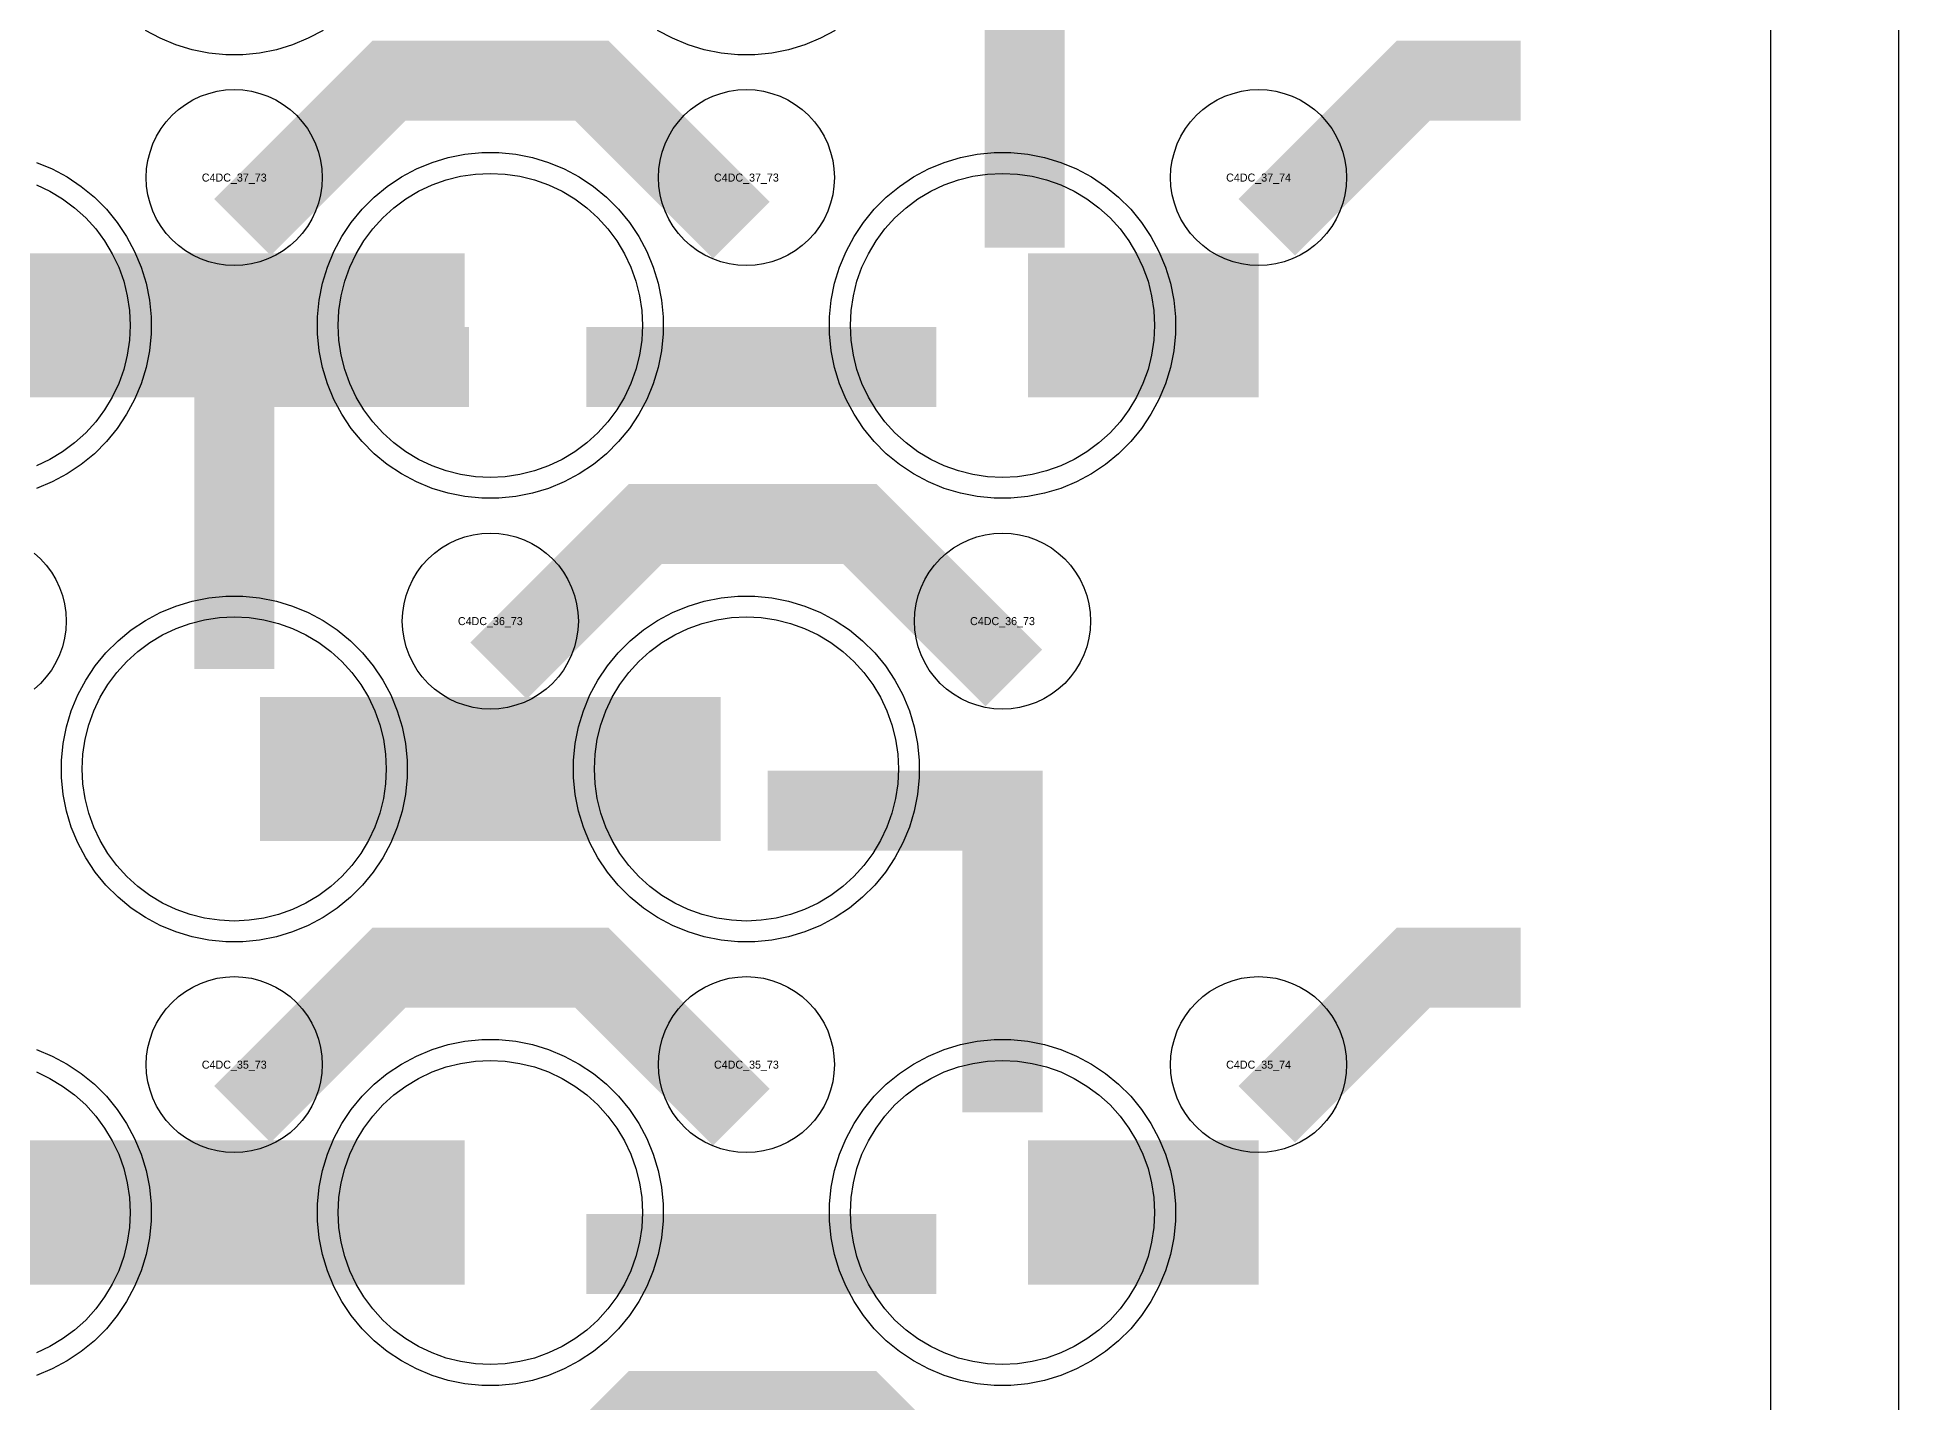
# Model space of a CAD drawing. Extents: x -11880 to 11880, y -14992 to 14992.
# Drawn here: x 11298 to 11880, y -10049 to -9623 of the extents above; entities that cross this region are included whole.
import ezdxf
from ezdxf.enums import TextEntityAlignment as Align

# ---------------------------------------------------------------- set-up
doc = ezdxf.new("R2010")
doc.units = 0
doc.header["$MEASUREMENT"] = 0
for name, color, linetype in [('GDS_775_DT_237', 138, 'CONTINUOUS'), ('OUTLINE', 30, 'CONTINUOUS'), ('RDL1_FS', 34, 'CONTINUOUS'), ('RDL_BS', 160, 'CONTINUOUS')]:
    doc.layers.add(name, color=color, linetype=linetype)

msp = doc.modelspace()

# ---------------------------------------------------------------- linework, layer by layer
at = {"layer": 'OUTLINE'}
for points in [[(-11880, -14992.5), (11880, -14992.5), (11880, 14992.5), (-11880, 14992.5)], [(-11840, -14952.5), (11840, -14952.5), (11840, 14952.5), (-11840, 14952.5)]]:
    msp.add_lwpolyline(points, close=True, dxfattribs=at)
at = {"layer": 'RDL1_FS', "color": 241, "true_color": 0xf7abae}
for points in [[(11440, -9760.204), (11435.343, -9759.975), (11430.732, -9759.291), (11426.209, -9758.159), (11421.819, -9756.587), (11417.605, -9754.595), (11413.605, -9752.197), (11409.86, -9749.419), (11406.406, -9746.289), (11403.276, -9742.835), (11400.498, -9739.09), (11398.1, -9735.09), (11396.108, -9730.876), (11394.536, -9726.486), (11393.404, -9721.963), (11392.72, -9717.352), (11392.491, -9712.695), (11392.72, -9708.038), (11393.404, -9703.427), (11394.536, -9698.904), (11396.108, -9694.514), (11398.1, -9690.3), (11400.498, -9686.3), (11403.276, -9682.555), (11406.406, -9679.101), (11409.86, -9675.971), (11413.605, -9673.193), (11417.605, -9670.795), (11421.819, -9668.803), (11426.209, -9667.231), (11430.732, -9666.099), (11435.343, -9665.415), (11440, -9665.186), (11444.657, -9665.415), (11449.268, -9666.099), (11453.791, -9667.231), (11458.181, -9668.803), (11462.395, -9670.795), (11466.395, -9673.193), (11470.14, -9675.971), (11473.594, -9679.101), (11476.724, -9682.555), (11479.502, -9686.3), (11481.9, -9690.3), (11483.892, -9694.514), (11485.464, -9698.904), (11486.596, -9703.427), (11487.28, -9708.038), (11487.509, -9712.695), (11487.28, -9717.352), (11486.596, -9721.963), (11485.464, -9726.486), (11483.892, -9730.876), (11481.9, -9735.09), (11479.502, -9739.09), (11476.724, -9742.835), (11473.594, -9746.289), (11470.14, -9749.419), (11466.395, -9752.197), (11462.395, -9754.595), (11458.181, -9756.587), (11453.791, -9758.159), (11449.268, -9759.291), (11444.657, -9759.975)], [(11600, -9760.204), (11595.343, -9759.975), (11590.732, -9759.291), (11586.209, -9758.159), (11581.819, -9756.587), (11577.605, -9754.595), (11573.605, -9752.197), (11569.86, -9749.419), (11566.406, -9746.289), (11563.276, -9742.835), (11560.498, -9739.09), (11558.1, -9735.09), (11556.108, -9730.876), (11554.536, -9726.486), (11553.404, -9721.963), (11552.72, -9717.352), (11552.491, -9712.695), (11552.72, -9708.038), (11553.404, -9703.427), (11554.536, -9698.904), (11556.108, -9694.514), (11558.1, -9690.3), (11560.498, -9686.3), (11563.276, -9682.555), (11566.406, -9679.101), (11569.86, -9675.971), (11573.605, -9673.193), (11577.605, -9670.795), (11581.819, -9668.803), (11586.209, -9667.231), (11590.732, -9666.099), (11595.343, -9665.415), (11600, -9665.186), (11604.657, -9665.415), (11609.268, -9666.099), (11613.791, -9667.231), (11618.181, -9668.803), (11622.395, -9670.795), (11626.395, -9673.193), (11630.14, -9675.971), (11633.594, -9679.101), (11636.724, -9682.555), (11639.502, -9686.3), (11641.9, -9690.3), (11643.892, -9694.514), (11645.464, -9698.904), (11646.596, -9703.427), (11647.28, -9708.038), (11647.509, -9712.695), (11647.28, -9717.352), (11646.596, -9721.963), (11645.464, -9726.486), (11643.892, -9730.876), (11641.9, -9735.09), (11639.502, -9739.09), (11636.724, -9742.835), (11633.594, -9746.289), (11630.14, -9749.419), (11626.395, -9752.197), (11622.395, -9754.595), (11618.181, -9756.587), (11613.791, -9758.159), (11609.268, -9759.291), (11604.657, -9759.975)], [(11360, -9898.769), (11355.343, -9898.54), (11350.732, -9897.856), (11346.209, -9896.724), (11341.819, -9895.152), (11337.605, -9893.16), (11333.605, -9890.762), (11329.86, -9887.984), (11326.406, -9884.854), (11323.276, -9881.4), (11320.498, -9877.655), (11318.1, -9873.655), (11316.108, -9869.441), (11314.536, -9865.051), (11313.404, -9860.528), (11312.72, -9855.917), (11312.491, -9851.26), (11312.72, -9846.603), (11313.404, -9841.992), (11314.536, -9837.469), (11316.108, -9833.079), (11318.1, -9828.865), (11320.498, -9824.865), (11323.276, -9821.12), (11326.406, -9817.666), (11329.86, -9814.536), (11333.605, -9811.758), (11337.605, -9809.36), (11341.819, -9807.368), (11346.209, -9805.796), (11350.732, -9804.664), (11355.343, -9803.98), (11360, -9803.751), (11364.657, -9803.98), (11369.268, -9804.664), (11373.791, -9805.796), (11378.181, -9807.368), (11382.395, -9809.36), (11386.395, -9811.758), (11390.14, -9814.536), (11393.594, -9817.666), (11396.724, -9821.12), (11399.502, -9824.865), (11401.9, -9828.865), (11403.892, -9833.079), (11405.464, -9837.469), (11406.596, -9841.992), (11407.28, -9846.603), (11407.509, -9851.26), (11407.28, -9855.917), (11406.596, -9860.528), (11405.464, -9865.051), (11403.892, -9869.441), (11401.9, -9873.655), (11399.502, -9877.655), (11396.724, -9881.4), (11393.594, -9884.854), (11390.14, -9887.984), (11386.395, -9890.762), (11382.395, -9893.16), (11378.181, -9895.152), (11373.791, -9896.724), (11369.268, -9897.856), (11364.657, -9898.54)], [(11520, -9898.769), (11515.343, -9898.54), (11510.732, -9897.856), (11506.209, -9896.724), (11501.819, -9895.152), (11497.605, -9893.16), (11493.605, -9890.762), (11489.86, -9887.984), (11486.406, -9884.854), (11483.276, -9881.4), (11480.498, -9877.655), (11478.1, -9873.655), (11476.108, -9869.441), (11474.536, -9865.051), (11473.404, -9860.528), (11472.72, -9855.917), (11472.491, -9851.26), (11472.72, -9846.603), (11473.404, -9841.992), (11474.536, -9837.469), (11476.108, -9833.079), (11478.1, -9828.865), (11480.498, -9824.865), (11483.276, -9821.12), (11486.406, -9817.666), (11489.86, -9814.536), (11493.605, -9811.758), (11497.605, -9809.36), (11501.819, -9807.368), (11506.209, -9805.796), (11510.732, -9804.664), (11515.343, -9803.98), (11520, -9803.751), (11524.657, -9803.98), (11529.268, -9804.664), (11533.791, -9805.796), (11538.181, -9807.368), (11542.395, -9809.36), (11546.395, -9811.758), (11550.14, -9814.536), (11553.594, -9817.666), (11556.724, -9821.12), (11559.502, -9824.865), (11561.9, -9828.865), (11563.892, -9833.079), (11565.464, -9837.469), (11566.596, -9841.992), (11567.28, -9846.603), (11567.509, -9851.26), (11567.28, -9855.917), (11566.596, -9860.528), (11565.464, -9865.051), (11563.892, -9869.441), (11561.9, -9873.655), (11559.502, -9877.655), (11556.724, -9881.4), (11553.594, -9884.854), (11550.14, -9887.984), (11546.395, -9890.762), (11542.395, -9893.16), (11538.181, -9895.152), (11533.791, -9896.724), (11529.268, -9897.856), (11524.657, -9898.54)], [(11440, -10037.329), (11435.343, -10037.1), (11430.732, -10036.416), (11426.209, -10035.284), (11421.819, -10033.712), (11417.605, -10031.72), (11413.605, -10029.322), (11409.86, -10026.544), (11406.406, -10023.414), (11403.276, -10019.96), (11400.498, -10016.215), (11398.1, -10012.215), (11396.108, -10008.001), (11394.536, -10003.611), (11393.404, -9999.088), (11392.72, -9994.477), (11392.491, -9989.82), (11392.72, -9985.163), (11393.404, -9980.552), (11394.536, -9976.029), (11396.108, -9971.639), (11398.1, -9967.425), (11400.498, -9963.425), (11403.276, -9959.68), (11406.406, -9956.226), (11409.86, -9953.096), (11413.605, -9950.318), (11417.605, -9947.92), (11421.819, -9945.928), (11426.209, -9944.356), (11430.732, -9943.224), (11435.343, -9942.54), (11440, -9942.311), (11444.657, -9942.54), (11449.268, -9943.224), (11453.791, -9944.356), (11458.181, -9945.928), (11462.395, -9947.92), (11466.395, -9950.318), (11470.14, -9953.096), (11473.594, -9956.226), (11476.724, -9959.68), (11479.502, -9963.425), (11481.9, -9967.425), (11483.892, -9971.639), (11485.464, -9976.029), (11486.596, -9980.552), (11487.28, -9985.163), (11487.509, -9989.82), (11487.28, -9994.477), (11486.596, -9999.088), (11485.464, -10003.611), (11483.892, -10008.001), (11481.9, -10012.215), (11479.502, -10016.215), (11476.724, -10019.96), (11473.594, -10023.414), (11470.14, -10026.544), (11466.395, -10029.322), (11462.395, -10031.72), (11458.181, -10033.712), (11453.791, -10035.284), (11449.268, -10036.416), (11444.657, -10037.1)], [(11600, -10037.329), (11595.343, -10037.1), (11590.732, -10036.416), (11586.209, -10035.284), (11581.819, -10033.712), (11577.605, -10031.72), (11573.605, -10029.322), (11569.86, -10026.544), (11566.406, -10023.414), (11563.276, -10019.96), (11560.498, -10016.215), (11558.1, -10012.215), (11556.108, -10008.001), (11554.536, -10003.611), (11553.404, -9999.088), (11552.72, -9994.477), (11552.491, -9989.82), (11552.72, -9985.163), (11553.404, -9980.552), (11554.536, -9976.029), (11556.108, -9971.639), (11558.1, -9967.425), (11560.498, -9963.425), (11563.276, -9959.68), (11566.406, -9956.226), (11569.86, -9953.096), (11573.605, -9950.318), (11577.605, -9947.92), (11581.819, -9945.928), (11586.209, -9944.356), (11590.732, -9943.224), (11595.343, -9942.54), (11600, -9942.311), (11604.657, -9942.54), (11609.268, -9943.224), (11613.791, -9944.356), (11618.181, -9945.928), (11622.395, -9947.92), (11626.395, -9950.318), (11630.14, -9953.096), (11633.594, -9956.226), (11636.724, -9959.68), (11639.502, -9963.425), (11641.9, -9967.425), (11643.892, -9971.639), (11645.464, -9976.029), (11646.596, -9980.552), (11647.28, -9985.163), (11647.509, -9989.82), (11647.28, -9994.477), (11646.596, -9999.088), (11645.464, -10003.611), (11643.892, -10008.001), (11641.9, -10012.215), (11639.502, -10016.215), (11636.724, -10019.96), (11633.594, -10023.414), (11630.14, -10026.544), (11626.395, -10029.322), (11622.395, -10031.72), (11618.181, -10033.712), (11613.791, -10035.284), (11609.268, -10036.416), (11604.657, -10037.1)]]:
    msp.add_lwpolyline(points, close=True, dxfattribs=at)
for points in [[(11298.181, -9668.803), (11302.395, -9670.795), (11306.395, -9673.193), (11310.14, -9675.971), (11313.594, -9679.101), (11316.724, -9682.555), (11319.502, -9686.3), (11321.9, -9690.3), (11323.892, -9694.514), (11325.464, -9698.904), (11326.596, -9703.427), (11327.28, -9708.038), (11327.509, -9712.695), (11327.28, -9717.352), (11326.596, -9721.963), (11325.464, -9726.486), (11323.892, -9730.876), (11321.9, -9735.09), (11319.502, -9739.09), (11316.724, -9742.835), (11313.594, -9746.289), (11310.14, -9749.419), (11306.395, -9752.197), (11302.395, -9754.595), (11298.181, -9756.587)], [(11298.181, -9945.928), (11302.395, -9947.92), (11306.395, -9950.318), (11310.14, -9953.096), (11313.594, -9956.226), (11316.724, -9959.68), (11319.502, -9963.425), (11321.9, -9967.425), (11323.892, -9971.639), (11325.464, -9976.029), (11326.596, -9980.552), (11327.28, -9985.163), (11327.509, -9989.82), (11327.28, -9994.477), (11326.596, -9999.088), (11325.464, -10003.611), (11323.892, -10008.001), (11321.9, -10012.215), (11319.502, -10016.215), (11316.724, -10019.96), (11313.594, -10023.414), (11310.14, -10026.544), (11306.395, -10029.322), (11302.395, -10031.72), (11298.181, -10033.712)]]:
    msp.add_lwpolyline(points, dxfattribs=at)
for points in [[(11288.002, -9712.695, 45, 45, 0), (11360.002, -9712.695, 45, 45, 0)], [(11360.002, -9712.695, 45, 45, 0), (11432.002, -9712.695, 45, 45, 0)], [(11608.002, -9712.695, 45, 45, 0), (11680.002, -9712.695, 45, 45, 0)], [(11368.002, -9851.26, 45, 45, 0), (11440.002, -9851.26, 45, 45, 0)], [(11440.002, -9851.26, 45, 45, 0), (11512.002, -9851.26, 45, 45, 0)], [(11288.002, -9989.82, 45, 45, 0), (11360.002, -9989.82, 45, 45, 0)], [(11360.002, -9989.82, 45, 45, 0), (11432.002, -9989.82, 45, 45, 0)], [(11608.002, -9989.82, 45, 45, 0), (11680.002, -9989.82, 45, 45, 0)]]:
    msp.add_lwpolyline(points, format="xyseb", dxfattribs=at)
at = {"layer": 'RDL_BS', "color": 241, "true_color": 0xf7abae}
for points in [[(11606.951, -9688.379, 25, 25, 0), (11606.951, -9581.602, 25, 25, 0)], [(11606.951, -9688.379, 25, 25, 0), (11606.951, -9581.602, 25, 25, 0)], [(11360, -9819.99, 25, 25, 0), (11360, -9713.213, 25, 25, 0)], [(11360, -9819.99, 25, 25, 0), (11360, -9713.213, 25, 25, 0)], [(11347.5, -9725.713, 25, 25, 0), (11412.167, -9725.713, 25, 25, 0)], [(11347.5, -9725.713, 25, 25, 0), (11433.333, -9725.713, 25, 25, 0)], [(11470.016, -9725.708, 25, 25, 0), (11579.281, -9725.708, 25, 25, 0)], [(11600, -9958.555, 25, 25, 0), (11600, -9851.778, 25, 25, 0)], [(11600, -9958.555, 25, 25, 0), (11600, -9851.778, 25, 25, 0)], [(11612.5, -9864.278, 25, 25, 0), (11526.667, -9864.278, 25, 25, 0)], [(11612.5, -9864.278, 25, 25, 0), (11547.833, -9864.278, 25, 25, 0)], [(11470.016, -10002.833, 25, 25, 0), (11579.281, -10002.833, 25, 25, 0)]]:
    msp.add_lwpolyline(points, format="xyseb", dxfattribs=at)
for points in [[(11387.777, -9620.513), (11383.115, -9623.005), (11378.205, -9625.036), (11373.165, -9626.567), (11367.938, -9627.613), (11362.644, -9628.13), (11357.356, -9628.13), (11352.062, -9627.613), (11346.835, -9626.567), (11341.795, -9625.036), (11336.885, -9623.005), (11332.223, -9620.513)], [(11547.777, -9620.513), (11543.115, -9623.005), (11538.205, -9625.036), (11533.165, -9626.567), (11527.938, -9627.613), (11522.644, -9628.13), (11517.356, -9628.13), (11512.062, -9627.613), (11506.835, -9626.567), (11501.795, -9625.036), (11496.885, -9623.005), (11492.223, -9620.513)], [(11298.205, -9661.789), (11303.115, -9663.82), (11307.777, -9666.312), (11312.191, -9669.259), (11316.292, -9672.621), (11320.074, -9676.403), (11323.436, -9680.504), (11326.383, -9684.918), (11328.875, -9689.58), (11330.906, -9694.49), (11332.437, -9699.53), (11333.483, -9704.757), (11334, -9710.051), (11334, -9715.339), (11333.483, -9720.633), (11332.437, -9725.86), (11330.906, -9730.9), (11328.875, -9735.81), (11326.383, -9740.472), (11323.436, -9744.886), (11320.074, -9748.987), (11316.292, -9752.769), (11312.191, -9756.131), (11307.777, -9759.078), (11303.115, -9761.57), (11298.205, -9763.601)], [(11298.205, -9938.914), (11303.115, -9940.945), (11307.777, -9943.437), (11312.191, -9946.384), (11316.292, -9949.746), (11320.074, -9953.528), (11323.436, -9957.629), (11326.383, -9962.043), (11328.875, -9966.705), (11330.906, -9971.615), (11332.437, -9976.655), (11333.483, -9981.882), (11334, -9987.176), (11334, -9992.464), (11333.483, -9997.758), (11332.437, -10002.985), (11330.906, -10008.025), (11328.875, -10012.935), (11326.383, -10017.597), (11323.436, -10022.011), (11320.074, -10026.112), (11316.292, -10029.894), (11312.191, -10033.256), (11307.777, -10036.203), (11303.115, -10038.695), (11298.205, -10040.726)]]:
    msp.add_lwpolyline(points, dxfattribs=at)
at = {"layer": 'RDL_BS'}
for points in [[(11362.562, -9682.009, 25, 25, 0), (11408.377, -9636.194, 25, 25, 0), (11441.93, -9636.194, 25, 25, 0)], [(11518.401, -9682.908, 25, 25, 0), (11471.687, -9636.194, 25, 25, 0), (11441.929, -9636.194, 25, 25, 0)], [(11682.562, -9682.009, 25, 25, 0), (11728.377, -9636.194, 25, 25, 0), (11761.93, -9636.194, 25, 25, 0)], [(11442.562, -9820.574, 25, 25, 0), (11488.377, -9774.759, 25, 25, 0), (11521.93, -9774.759, 25, 25, 0)], [(11603.555, -9822.879, 25, 25, 0), (11555.435, -9774.759, 25, 25, 0), (11521.838, -9774.759, 25, 25, 0)], [(11362.562, -9959.134, 25, 25, 0), (11408.377, -9913.319, 25, 25, 0), (11441.93, -9913.319, 25, 25, 0)], [(11518.401, -9960.033, 25, 25, 0), (11471.687, -9913.319, 25, 25, 0), (11441.929, -9913.319, 25, 25, 0)], [(11682.562, -9959.134, 25, 25, 0), (11728.377, -9913.319, 25, 25, 0), (11761.93, -9913.319, 25, 25, 0)], [(11442.562, -10097.699, 25, 25, 0), (11488.377, -10051.884, 25, 25, 0), (11521.93, -10051.884, 25, 25, 0)], [(11603.555, -10100.004, 25, 25, 0), (11555.435, -10051.884, 25, 25, 0), (11521.838, -10051.884, 25, 25, 0)]]:
    msp.add_lwpolyline(points, format="xyseb", dxfattribs=at)
for points in [[(11360, -9694.001), (11357.307, -9693.869), (11354.635, -9693.473), (11352.016, -9692.816), (11349.481, -9691.909), (11347.044, -9690.757), (11344.72, -9689.364), (11342.557, -9687.761), (11340.558, -9685.949), (11338.746, -9683.95), (11337.143, -9681.787), (11335.75, -9679.463), (11334.598, -9677.026), (11333.691, -9674.491), (11333.034, -9671.872), (11332.638, -9669.2), (11332.506, -9666.507), (11332.638, -9663.814), (11333.034, -9661.142), (11333.691, -9658.523), (11334.598, -9655.988), (11335.75, -9653.551), (11337.143, -9651.227), (11338.746, -9649.064), (11340.558, -9647.065), (11342.557, -9645.253), (11344.72, -9643.65), (11347.044, -9642.257), (11349.481, -9641.105), (11352.016, -9640.198), (11354.635, -9639.541), (11357.307, -9639.145), (11360, -9639.013), (11362.693, -9639.145), (11365.365, -9639.541), (11367.984, -9640.198), (11370.519, -9641.105), (11372.956, -9642.257), (11375.28, -9643.65), (11377.443, -9645.253), (11379.442, -9647.065), (11381.254, -9649.064), (11382.857, -9651.227), (11384.25, -9653.551), (11385.402, -9655.988), (11386.309, -9658.523), (11386.966, -9661.142), (11387.362, -9663.814), (11387.494, -9666.507), (11387.362, -9669.2), (11386.966, -9671.872), (11386.309, -9674.491), (11385.402, -9677.026), (11384.25, -9679.463), (11382.857, -9681.787), (11381.254, -9683.95), (11379.442, -9685.949), (11377.443, -9687.761), (11375.28, -9689.364), (11372.956, -9690.757), (11370.519, -9691.909), (11367.984, -9692.816), (11365.365, -9693.473), (11362.693, -9693.869)], [(11520, -9694.001), (11517.307, -9693.869), (11514.635, -9693.473), (11512.016, -9692.816), (11509.481, -9691.909), (11507.044, -9690.757), (11504.72, -9689.364), (11502.557, -9687.761), (11500.558, -9685.949), (11498.746, -9683.95), (11497.143, -9681.787), (11495.75, -9679.463), (11494.598, -9677.026), (11493.691, -9674.491), (11493.034, -9671.872), (11492.638, -9669.2), (11492.506, -9666.507), (11492.638, -9663.814), (11493.034, -9661.142), (11493.691, -9658.523), (11494.598, -9655.988), (11495.75, -9653.551), (11497.143, -9651.227), (11498.746, -9649.064), (11500.558, -9647.065), (11502.557, -9645.253), (11504.72, -9643.65), (11507.044, -9642.257), (11509.481, -9641.105), (11512.016, -9640.198), (11514.635, -9639.541), (11517.307, -9639.145), (11520, -9639.013), (11522.693, -9639.145), (11525.365, -9639.541), (11527.984, -9640.198), (11530.519, -9641.105), (11532.956, -9642.257), (11535.28, -9643.65), (11537.443, -9645.253), (11539.442, -9647.065), (11541.254, -9649.064), (11542.857, -9651.227), (11544.25, -9653.551), (11545.402, -9655.988), (11546.309, -9658.523), (11546.966, -9661.142), (11547.362, -9663.814), (11547.494, -9666.507), (11547.362, -9669.2), (11546.966, -9671.872), (11546.309, -9674.491), (11545.402, -9677.026), (11544.25, -9679.463), (11542.857, -9681.787), (11541.254, -9683.95), (11539.442, -9685.949), (11537.443, -9687.761), (11535.28, -9689.364), (11532.956, -9690.757), (11530.519, -9691.909), (11527.984, -9692.816), (11525.365, -9693.473), (11522.693, -9693.869)], [(11680, -9694.001), (11677.307, -9693.869), (11674.635, -9693.473), (11672.016, -9692.816), (11669.481, -9691.909), (11667.044, -9690.757), (11664.72, -9689.364), (11662.557, -9687.761), (11660.558, -9685.949), (11658.746, -9683.95), (11657.143, -9681.787), (11655.75, -9679.463), (11654.598, -9677.026), (11653.691, -9674.491), (11653.034, -9671.872), (11652.638, -9669.2), (11652.506, -9666.507), (11652.638, -9663.814), (11653.034, -9661.142), (11653.691, -9658.523), (11654.598, -9655.988), (11655.75, -9653.551), (11657.143, -9651.227), (11658.746, -9649.064), (11660.558, -9647.065), (11662.557, -9645.253), (11664.72, -9643.65), (11667.044, -9642.257), (11669.481, -9641.105), (11672.016, -9640.198), (11674.635, -9639.541), (11677.307, -9639.145), (11680, -9639.013), (11682.693, -9639.145), (11685.365, -9639.541), (11687.984, -9640.198), (11690.519, -9641.105), (11692.956, -9642.257), (11695.28, -9643.65), (11697.443, -9645.253), (11699.442, -9647.065), (11701.254, -9649.064), (11702.857, -9651.227), (11704.25, -9653.551), (11705.402, -9655.988), (11706.309, -9658.523), (11706.966, -9661.142), (11707.362, -9663.814), (11707.494, -9666.507), (11707.362, -9669.2), (11706.966, -9671.872), (11706.309, -9674.491), (11705.402, -9677.026), (11704.25, -9679.463), (11702.857, -9681.787), (11701.254, -9683.95), (11699.442, -9685.949), (11697.443, -9687.761), (11695.28, -9689.364), (11692.956, -9690.757), (11690.519, -9691.909), (11687.984, -9692.816), (11685.365, -9693.473), (11682.693, -9693.869)], [(11440, -9832.566), (11437.307, -9832.434), (11434.635, -9832.038), (11432.016, -9831.381), (11429.481, -9830.474), (11427.044, -9829.322), (11424.72, -9827.929), (11422.557, -9826.326), (11420.558, -9824.514), (11418.746, -9822.515), (11417.143, -9820.352), (11415.75, -9818.028), (11414.598, -9815.591), (11413.691, -9813.056), (11413.034, -9810.437), (11412.638, -9807.765), (11412.506, -9805.072), (11412.638, -9802.379), (11413.034, -9799.707), (11413.691, -9797.088), (11414.598, -9794.553), (11415.75, -9792.116), (11417.143, -9789.792), (11418.746, -9787.629), (11420.558, -9785.63), (11422.557, -9783.818), (11424.72, -9782.215), (11427.044, -9780.822), (11429.481, -9779.67), (11432.016, -9778.763), (11434.635, -9778.106), (11437.307, -9777.71), (11440, -9777.578), (11442.693, -9777.71), (11445.365, -9778.106), (11447.984, -9778.763), (11450.519, -9779.67), (11452.956, -9780.822), (11455.28, -9782.215), (11457.443, -9783.818), (11459.442, -9785.63), (11461.254, -9787.629), (11462.857, -9789.792), (11464.25, -9792.116), (11465.402, -9794.553), (11466.309, -9797.088), (11466.966, -9799.707), (11467.362, -9802.379), (11467.494, -9805.072), (11467.362, -9807.765), (11466.966, -9810.437), (11466.309, -9813.056), (11465.402, -9815.591), (11464.25, -9818.028), (11462.857, -9820.352), (11461.254, -9822.515), (11459.442, -9824.514), (11457.443, -9826.326), (11455.28, -9827.929), (11452.956, -9829.322), (11450.519, -9830.474), (11447.984, -9831.381), (11445.365, -9832.038), (11442.693, -9832.434)], [(11600, -9832.566), (11597.307, -9832.434), (11594.635, -9832.038), (11592.016, -9831.381), (11589.481, -9830.474), (11587.044, -9829.322), (11584.72, -9827.929), (11582.557, -9826.326), (11580.558, -9824.514), (11578.746, -9822.515), (11577.143, -9820.352), (11575.75, -9818.028), (11574.598, -9815.591), (11573.691, -9813.056), (11573.034, -9810.437), (11572.638, -9807.765), (11572.506, -9805.072), (11572.638, -9802.379), (11573.034, -9799.707), (11573.691, -9797.088), (11574.598, -9794.553), (11575.75, -9792.116), (11577.143, -9789.792), (11578.746, -9787.629), (11580.558, -9785.63), (11582.557, -9783.818), (11584.72, -9782.215), (11587.044, -9780.822), (11589.481, -9779.67), (11592.016, -9778.763), (11594.635, -9778.106), (11597.307, -9777.71), (11600, -9777.578), (11602.693, -9777.71), (11605.365, -9778.106), (11607.984, -9778.763), (11610.519, -9779.67), (11612.956, -9780.822), (11615.28, -9782.215), (11617.443, -9783.818), (11619.442, -9785.63), (11621.254, -9787.629), (11622.857, -9789.792), (11624.25, -9792.116), (11625.402, -9794.553), (11626.309, -9797.088), (11626.966, -9799.707), (11627.362, -9802.379), (11627.494, -9805.072), (11627.362, -9807.765), (11626.966, -9810.437), (11626.309, -9813.056), (11625.402, -9815.591), (11624.25, -9818.028), (11622.857, -9820.352), (11621.254, -9822.515), (11619.442, -9824.514), (11617.443, -9826.326), (11615.28, -9827.929), (11612.956, -9829.322), (11610.519, -9830.474), (11607.984, -9831.381), (11605.365, -9832.038), (11602.693, -9832.434)], [(11360, -9971.126), (11357.307, -9970.994), (11354.635, -9970.598), (11352.016, -9969.941), (11349.481, -9969.034), (11347.044, -9967.882), (11344.72, -9966.489), (11342.557, -9964.886), (11340.558, -9963.074), (11338.746, -9961.075), (11337.143, -9958.912), (11335.75, -9956.588), (11334.598, -9954.151), (11333.691, -9951.616), (11333.034, -9948.997), (11332.638, -9946.325), (11332.506, -9943.632), (11332.638, -9940.939), (11333.034, -9938.267), (11333.691, -9935.648), (11334.598, -9933.113), (11335.75, -9930.676), (11337.143, -9928.352), (11338.746, -9926.189), (11340.558, -9924.19), (11342.557, -9922.378), (11344.72, -9920.775), (11347.044, -9919.382), (11349.481, -9918.23), (11352.016, -9917.323), (11354.635, -9916.666), (11357.307, -9916.27), (11360, -9916.138), (11362.693, -9916.27), (11365.365, -9916.666), (11367.984, -9917.323), (11370.519, -9918.23), (11372.956, -9919.382), (11375.28, -9920.775), (11377.443, -9922.378), (11379.442, -9924.19), (11381.254, -9926.189), (11382.857, -9928.352), (11384.25, -9930.676), (11385.402, -9933.113), (11386.309, -9935.648), (11386.966, -9938.267), (11387.362, -9940.939), (11387.494, -9943.632), (11387.362, -9946.325), (11386.966, -9948.997), (11386.309, -9951.616), (11385.402, -9954.151), (11384.25, -9956.588), (11382.857, -9958.912), (11381.254, -9961.075), (11379.442, -9963.074), (11377.443, -9964.886), (11375.28, -9966.489), (11372.956, -9967.882), (11370.519, -9969.034), (11367.984, -9969.941), (11365.365, -9970.598), (11362.693, -9970.994)], [(11520, -9971.126), (11517.307, -9970.994), (11514.635, -9970.598), (11512.016, -9969.941), (11509.481, -9969.034), (11507.044, -9967.882), (11504.72, -9966.489), (11502.557, -9964.886), (11500.558, -9963.074), (11498.746, -9961.075), (11497.143, -9958.912), (11495.75, -9956.588), (11494.598, -9954.151), (11493.691, -9951.616), (11493.034, -9948.997), (11492.638, -9946.325), (11492.506, -9943.632), (11492.638, -9940.939), (11493.034, -9938.267), (11493.691, -9935.648), (11494.598, -9933.113), (11495.75, -9930.676), (11497.143, -9928.352), (11498.746, -9926.189), (11500.558, -9924.19), (11502.557, -9922.378), (11504.72, -9920.775), (11507.044, -9919.382), (11509.481, -9918.23), (11512.016, -9917.323), (11514.635, -9916.666), (11517.307, -9916.27), (11520, -9916.138), (11522.693, -9916.27), (11525.365, -9916.666), (11527.984, -9917.323), (11530.519, -9918.23), (11532.956, -9919.382), (11535.28, -9920.775), (11537.443, -9922.378), (11539.442, -9924.19), (11541.254, -9926.189), (11542.857, -9928.352), (11544.25, -9930.676), (11545.402, -9933.113), (11546.309, -9935.648), (11546.966, -9938.267), (11547.362, -9940.939), (11547.494, -9943.632), (11547.362, -9946.325), (11546.966, -9948.997), (11546.309, -9951.616), (11545.402, -9954.151), (11544.25, -9956.588), (11542.857, -9958.912), (11541.254, -9961.075), (11539.442, -9963.074), (11537.443, -9964.886), (11535.28, -9966.489), (11532.956, -9967.882), (11530.519, -9969.034), (11527.984, -9969.941), (11525.365, -9970.598), (11522.693, -9970.994)], [(11680, -9971.126), (11677.307, -9970.994), (11674.635, -9970.598), (11672.016, -9969.941), (11669.481, -9969.034), (11667.044, -9967.882), (11664.72, -9966.489), (11662.557, -9964.886), (11660.558, -9963.074), (11658.746, -9961.075), (11657.143, -9958.912), (11655.75, -9956.588), (11654.598, -9954.151), (11653.691, -9951.616), (11653.034, -9948.997), (11652.638, -9946.325), (11652.506, -9943.632), (11652.638, -9940.939), (11653.034, -9938.267), (11653.691, -9935.648), (11654.598, -9933.113), (11655.75, -9930.676), (11657.143, -9928.352), (11658.746, -9926.189), (11660.558, -9924.19), (11662.557, -9922.378), (11664.72, -9920.775), (11667.044, -9919.382), (11669.481, -9918.23), (11672.016, -9917.323), (11674.635, -9916.666), (11677.307, -9916.27), (11680, -9916.138), (11682.693, -9916.27), (11685.365, -9916.666), (11687.984, -9917.323), (11690.519, -9918.23), (11692.956, -9919.382), (11695.28, -9920.775), (11697.443, -9922.378), (11699.442, -9924.19), (11701.254, -9926.189), (11702.857, -9928.352), (11704.25, -9930.676), (11705.402, -9933.113), (11706.309, -9935.648), (11706.966, -9938.267), (11707.362, -9940.939), (11707.494, -9943.632), (11707.362, -9946.325), (11706.966, -9948.997), (11706.309, -9951.616), (11705.402, -9954.151), (11704.25, -9956.588), (11702.857, -9958.912), (11701.254, -9961.075), (11699.442, -9963.074), (11697.443, -9964.886), (11695.28, -9966.489), (11692.956, -9967.882), (11690.519, -9969.034), (11687.984, -9969.941), (11685.365, -9970.598), (11682.693, -9970.994)]]:
    msp.add_lwpolyline(points, close=True, dxfattribs=at)
at = {"layer": 'RDL_BS', "color": 241, "true_color": 0xf7abae}
for points in [[(11437.356, -9766.695), (11432.062, -9766.178), (11426.835, -9765.132), (11421.795, -9763.601), (11416.885, -9761.57), (11412.223, -9759.078), (11407.809, -9756.131), (11403.708, -9752.769), (11399.926, -9748.987), (11396.564, -9744.886), (11393.617, -9740.472), (11391.125, -9735.81), (11389.094, -9730.9), (11387.563, -9725.86), (11386.517, -9720.633), (11386, -9715.339), (11386, -9710.051), (11386.517, -9704.757), (11387.563, -9699.53), (11389.094, -9694.49), (11391.125, -9689.58), (11393.617, -9684.918), (11396.564, -9680.504), (11399.926, -9676.403), (11403.708, -9672.621), (11407.809, -9669.259), (11412.223, -9666.312), (11416.885, -9663.82), (11421.795, -9661.789), (11426.835, -9660.258), (11432.062, -9659.212), (11437.356, -9658.695), (11442.644, -9658.695), (11447.938, -9659.212), (11453.165, -9660.258), (11458.205, -9661.789), (11463.115, -9663.82), (11467.777, -9666.312), (11472.191, -9669.259), (11476.292, -9672.621), (11480.074, -9676.403), (11483.436, -9680.504), (11486.383, -9684.918), (11488.875, -9689.58), (11490.906, -9694.49), (11492.437, -9699.53), (11493.483, -9704.757), (11494, -9710.051), (11494, -9715.339), (11493.483, -9720.633), (11492.437, -9725.86), (11490.906, -9730.9), (11488.875, -9735.81), (11486.383, -9740.472), (11483.436, -9744.886), (11480.074, -9748.987), (11476.292, -9752.769), (11472.191, -9756.131), (11467.777, -9759.078), (11463.115, -9761.57), (11458.205, -9763.601), (11453.165, -9765.132), (11447.938, -9766.178), (11442.644, -9766.695)], [(11597.356, -9766.695), (11592.062, -9766.178), (11586.835, -9765.132), (11581.795, -9763.601), (11576.885, -9761.57), (11572.223, -9759.078), (11567.809, -9756.131), (11563.708, -9752.769), (11559.926, -9748.987), (11556.564, -9744.886), (11553.617, -9740.472), (11551.125, -9735.81), (11549.094, -9730.9), (11547.563, -9725.86), (11546.517, -9720.633), (11546, -9715.339), (11546, -9710.051), (11546.517, -9704.757), (11547.563, -9699.53), (11549.094, -9694.49), (11551.125, -9689.58), (11553.617, -9684.918), (11556.564, -9680.504), (11559.926, -9676.403), (11563.708, -9672.621), (11567.809, -9669.259), (11572.223, -9666.312), (11576.885, -9663.82), (11581.795, -9661.789), (11586.835, -9660.258), (11592.062, -9659.212), (11597.356, -9658.695), (11602.644, -9658.695), (11607.938, -9659.212), (11613.165, -9660.258), (11618.205, -9661.789), (11623.115, -9663.82), (11627.777, -9666.312), (11632.191, -9669.259), (11636.292, -9672.621), (11640.074, -9676.403), (11643.436, -9680.504), (11646.383, -9684.918), (11648.875, -9689.58), (11650.906, -9694.49), (11652.437, -9699.53), (11653.483, -9704.757), (11654, -9710.051), (11654, -9715.339), (11653.483, -9720.633), (11652.437, -9725.86), (11650.906, -9730.9), (11648.875, -9735.81), (11646.383, -9740.472), (11643.436, -9744.886), (11640.074, -9748.987), (11636.292, -9752.769), (11632.191, -9756.131), (11627.777, -9759.078), (11623.115, -9761.57), (11618.205, -9763.601), (11613.165, -9765.132), (11607.938, -9766.178), (11602.644, -9766.695)], [(11357.356, -9905.26), (11352.062, -9904.743), (11346.835, -9903.697), (11341.795, -9902.166), (11336.885, -9900.135), (11332.223, -9897.643), (11327.809, -9894.696), (11323.708, -9891.334), (11319.926, -9887.552), (11316.564, -9883.451), (11313.617, -9879.037), (11311.125, -9874.375), (11309.094, -9869.465), (11307.563, -9864.425), (11306.517, -9859.198), (11306, -9853.904), (11306, -9848.616), (11306.517, -9843.322), (11307.563, -9838.095), (11309.094, -9833.055), (11311.125, -9828.145), (11313.617, -9823.483), (11316.564, -9819.069), (11319.926, -9814.968), (11323.708, -9811.186), (11327.809, -9807.824), (11332.223, -9804.877), (11336.885, -9802.385), (11341.795, -9800.354), (11346.835, -9798.823), (11352.062, -9797.777), (11357.356, -9797.26), (11362.644, -9797.26), (11367.938, -9797.777), (11373.165, -9798.823), (11378.205, -9800.354), (11383.115, -9802.385), (11387.777, -9804.877), (11392.191, -9807.824), (11396.292, -9811.186), (11400.074, -9814.968), (11403.436, -9819.069), (11406.383, -9823.483), (11408.875, -9828.145), (11410.906, -9833.055), (11412.437, -9838.095), (11413.483, -9843.322), (11414, -9848.616), (11414, -9853.904), (11413.483, -9859.198), (11412.437, -9864.425), (11410.906, -9869.465), (11408.875, -9874.375), (11406.383, -9879.037), (11403.436, -9883.451), (11400.074, -9887.552), (11396.292, -9891.334), (11392.191, -9894.696), (11387.777, -9897.643), (11383.115, -9900.135), (11378.205, -9902.166), (11373.165, -9903.697), (11367.938, -9904.743), (11362.644, -9905.26)], [(11517.356, -9905.26), (11512.062, -9904.743), (11506.835, -9903.697), (11501.795, -9902.166), (11496.885, -9900.135), (11492.223, -9897.643), (11487.809, -9894.696), (11483.708, -9891.334), (11479.926, -9887.552), (11476.564, -9883.451), (11473.617, -9879.037), (11471.125, -9874.375), (11469.094, -9869.465), (11467.563, -9864.425), (11466.517, -9859.198), (11466, -9853.904), (11466, -9848.616), (11466.517, -9843.322), (11467.563, -9838.095), (11469.094, -9833.055), (11471.125, -9828.145), (11473.617, -9823.483), (11476.564, -9819.069), (11479.926, -9814.968), (11483.708, -9811.186), (11487.809, -9807.824), (11492.223, -9804.877), (11496.885, -9802.385), (11501.795, -9800.354), (11506.835, -9798.823), (11512.062, -9797.777), (11517.356, -9797.26), (11522.644, -9797.26), (11527.938, -9797.777), (11533.165, -9798.823), (11538.205, -9800.354), (11543.115, -9802.385), (11547.777, -9804.877), (11552.191, -9807.824), (11556.292, -9811.186), (11560.074, -9814.968), (11563.436, -9819.069), (11566.383, -9823.483), (11568.875, -9828.145), (11570.906, -9833.055), (11572.437, -9838.095), (11573.483, -9843.322), (11574, -9848.616), (11574, -9853.904), (11573.483, -9859.198), (11572.437, -9864.425), (11570.906, -9869.465), (11568.875, -9874.375), (11566.383, -9879.037), (11563.436, -9883.451), (11560.074, -9887.552), (11556.292, -9891.334), (11552.191, -9894.696), (11547.777, -9897.643), (11543.115, -9900.135), (11538.205, -9902.166), (11533.165, -9903.697), (11527.938, -9904.743), (11522.644, -9905.26)], [(11437.356, -10043.82), (11432.062, -10043.303), (11426.835, -10042.257), (11421.795, -10040.726), (11416.885, -10038.695), (11412.223, -10036.203), (11407.809, -10033.256), (11403.708, -10029.894), (11399.926, -10026.112), (11396.564, -10022.011), (11393.617, -10017.597), (11391.125, -10012.935), (11389.094, -10008.025), (11387.563, -10002.985), (11386.517, -9997.758), (11386, -9992.464), (11386, -9987.176), (11386.517, -9981.882), (11387.563, -9976.655), (11389.094, -9971.615), (11391.125, -9966.705), (11393.617, -9962.043), (11396.564, -9957.629), (11399.926, -9953.528), (11403.708, -9949.746), (11407.809, -9946.384), (11412.223, -9943.437), (11416.885, -9940.945), (11421.795, -9938.914), (11426.835, -9937.383), (11432.062, -9936.337), (11437.356, -9935.82), (11442.644, -9935.82), (11447.938, -9936.337), (11453.165, -9937.383), (11458.205, -9938.914), (11463.115, -9940.945), (11467.777, -9943.437), (11472.191, -9946.384), (11476.292, -9949.746), (11480.074, -9953.528), (11483.436, -9957.629), (11486.383, -9962.043), (11488.875, -9966.705), (11490.906, -9971.615), (11492.437, -9976.655), (11493.483, -9981.882), (11494, -9987.176), (11494, -9992.464), (11493.483, -9997.758), (11492.437, -10002.985), (11490.906, -10008.025), (11488.875, -10012.935), (11486.383, -10017.597), (11483.436, -10022.011), (11480.074, -10026.112), (11476.292, -10029.894), (11472.191, -10033.256), (11467.777, -10036.203), (11463.115, -10038.695), (11458.205, -10040.726), (11453.165, -10042.257), (11447.938, -10043.303), (11442.644, -10043.82)], [(11597.356, -10043.82), (11592.062, -10043.303), (11586.835, -10042.257), (11581.795, -10040.726), (11576.885, -10038.695), (11572.223, -10036.203), (11567.809, -10033.256), (11563.708, -10029.894), (11559.926, -10026.112), (11556.564, -10022.011), (11553.617, -10017.597), (11551.125, -10012.935), (11549.094, -10008.025), (11547.563, -10002.985), (11546.517, -9997.758), (11546, -9992.464), (11546, -9987.176), (11546.517, -9981.882), (11547.563, -9976.655), (11549.094, -9971.615), (11551.125, -9966.705), (11553.617, -9962.043), (11556.564, -9957.629), (11559.926, -9953.528), (11563.708, -9949.746), (11567.809, -9946.384), (11572.223, -9943.437), (11576.885, -9940.945), (11581.795, -9938.914), (11586.835, -9937.383), (11592.062, -9936.337), (11597.356, -9935.82), (11602.644, -9935.82), (11607.938, -9936.337), (11613.165, -9937.383), (11618.205, -9938.914), (11623.115, -9940.945), (11627.777, -9943.437), (11632.191, -9946.384), (11636.292, -9949.746), (11640.074, -9953.528), (11643.436, -9957.629), (11646.383, -9962.043), (11648.875, -9966.705), (11650.906, -9971.615), (11652.437, -9976.655), (11653.483, -9981.882), (11654, -9987.176), (11654, -9992.464), (11653.483, -9997.758), (11652.437, -10002.985), (11650.906, -10008.025), (11648.875, -10012.935), (11646.383, -10017.597), (11643.436, -10022.011), (11640.074, -10026.112), (11636.292, -10029.894), (11632.191, -10033.256), (11627.777, -10036.203), (11623.115, -10038.695), (11618.205, -10040.726), (11613.165, -10042.257), (11607.938, -10043.303), (11602.644, -10043.82)]]:
    msp.add_lwpolyline(points, close=True, dxfattribs=at)
at = {"layer": 'RDL_BS'}
msp.add_lwpolyline([(11297.443, -9783.818), (11299.442, -9785.63), (11301.254, -9787.629), (11302.857, -9789.792), (11304.25, -9792.116), (11305.402, -9794.553), (11306.309, -9797.088), (11306.966, -9799.707), (11307.362, -9802.379), (11307.494, -9805.072), (11307.362, -9807.765), (11306.966, -9810.437), (11306.309, -9813.056), (11305.402, -9815.591), (11304.25, -9818.028), (11302.857, -9820.352), (11301.254, -9822.515), (11299.442, -9824.514), (11297.443, -9826.326)], dxfattribs=at)

# ---------------------------------------------------------------- texts
at = {"layer": 'GDS_775_DT_237'}
for s, p in [('C4DC_37_73', (11360, -9666.507)), ('C4DC_37_73', (11360, -9666.507)), ('C4DC_37_73', (11520, -9666.507)), ('C4DC_37_73', (11520, -9666.507)), ('C4DC_37_74', (11680, -9666.507)), ('C4DC_37_74', (11680, -9666.507)), ('C4DC_36_73', (11440, -9805.072)), ('C4DC_36_73', (11440, -9805.072)), ('C4DC_36_73', (11600, -9805.072)), ('C4DC_36_73', (11600, -9805.072)), ('C4DC_35_73', (11360, -9943.632)), ('C4DC_35_73', (11360, -9943.632)), ('C4DC_35_73', (11520, -9943.632)), ('C4DC_35_73', (11520, -9943.632)), ('C4DC_35_74', (11680, -9943.632)), ('C4DC_35_74', (11680, -9943.632))]:
    msp.add_text(s, height=2.5, dxfattribs=at).set_placement(p, align=Align.MIDDLE_CENTER)

doc.saveas('drawing.dxf')
